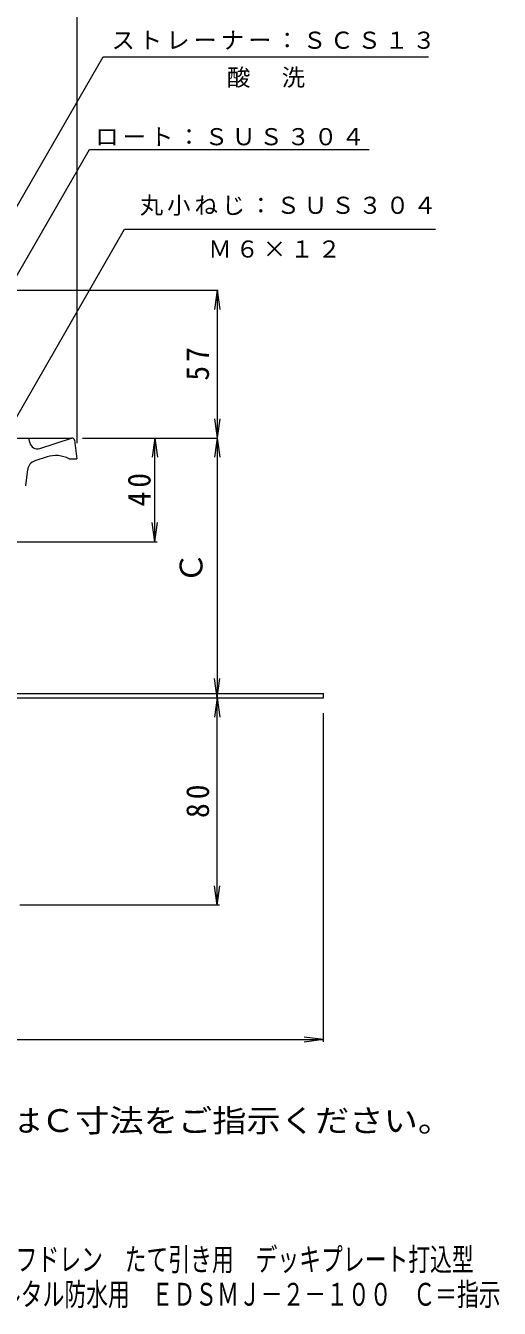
# Model space of a CAD drawing. Units: millimetres, scale not verified. Extents: x -276 to 233, y -346 to 397.
# Drawn here: x 50.6 to 233, y -346 to 148.4 of the extents above; entities that cross this region are included whole.
import ezdxf
from ezdxf.enums import TextEntityAlignment as Align

# ---------------------------------------------------------------- set-up
doc = ezdxf.new("R2010")
doc.units = ezdxf.units.MM
doc.header["$LTSCALE"] = 3
for name, color, linetype, lineweight in [('0-0_通り芯', 3, 'Continuous', 9), ('0-4_その他', 7, 'Continuous', 9), ('0-5_寸法', 7, 'Continuous', 9), ('0-A', 2, 'Continuous', 9)]:
    doc.layers.add(name, color=color, linetype=linetype, lineweight=lineweight)
doc.layers.add('F-4_F-4ﾚｲﾔ', color=6, linetype='Continuous')
doc.layers.add('F-5_F-5ﾚｲﾔ', color=2, linetype='Continuous')
doc.styles.add('ＭＳ ゴシック', font='')
doc.styles.get('ＭＳ ゴシック').set_extended_font_data('MS Gothic')

msp = doc.modelspace()

# ---------------------------------------------------------------- linework, layer by layer
at = {"layer": '0-0_通り芯'}
for p, q in [((34.609, -10.534), (68.327, -10.534)), ((52.17, -12.258), (51.827, -10.534)), ((56.039, -14.527), (68.291, -10.546)), ((69.437, -11.41), (70.327, -18.534)), ((58.837, -17.824), (54.1, -19.363)), ((67.327, -18.534), (70.327, -18.534)), ((50.589, -29.013), (51.366, -22.68))]:
    msp.add_line(p, q, dxfattribs=at)
for centre, radius, start, end in [((55.112, -11.674), 3, 191.23079, 288.00014), ((68.445, -11.534), 1, 7.12537, 98.84326), ((55.336, -23.167), 4, 107.99991, 173.00011), ((62.236, -28.285), 11, 62.43141, 107.99995)]:
    msp.add_arc(centre, radius, start, end, dxfattribs=at)
at = {"layer": '0-4_その他'}
for p, q in [((70.327, 172.366), (70.327, -12.534)), ((34.034, 46.466), (124.669, 46.466)), ((124.327, 46.466), (123.348, 39.03)), ((124.327, 46.466), (124.327, -110.634)), ((124.327, 46.466), (125.306, 39.03)), ((123.348, -3.098), (125.306, -17.97)), ((125.306, -3.098), (123.348, -17.97)), ((72.417, -10.534), (124.627, -10.534)), ((100.327, -10.534), (99.348, -17.97)), ((100.327, -50.534), (100.327, -10.534)), ((100.327, -10.534), (101.306, -17.97)), ((100.327, -50.534), (99.348, -43.099)), ((100.327, -50.534), (101.306, -43.099)), ((42.827, -50.534), (101.227, -50.534)), ((124.327, -110.634), (123.348, -103.199)), ((124.327, -110.634), (125.306, -103.199)), ((38.136, -110.634), (124.627, -110.634)), ((124.327, -110.634), (123.348, -118.07)), ((124.327, -190.634), (124.327, -110.634)), ((124.327, -110.634), (125.306, -118.07)), ((165.327, -243.307), (165.327, -116.634)), ((124.327, -190.634), (123.348, -183.198)), ((124.327, -190.634), (125.306, -183.198)), ((125.227, -190.634), (48.327, -190.634)), ((165.327, -242.407), (157.891, -241.428)), ((-234.673, -242.407), (165.327, -242.407)), ((165.327, -242.407), (157.891, -243.386))]:
    msp.add_line(p, q, dxfattribs=at)
at = {"layer": '0-5_寸法'}
for p, q in [((28.4, 46.264), (80.478, 136.466)), ((80.478, 136.466), (205.785, 136.466))]:
    msp.add_line(p, q, dxfattribs=at)
for points in [[(26.378, 16.173), (75.151, 100.65), (182.924, 100.65)], [(41.316, -12.634), (88.678, 69.942), (208.373, 69.942)]]:
    msp.add_lwpolyline(points, dxfattribs=at)
at = {"layer": '0-A'}
for p, q in [((36.327, -109.034), (165.327, -109.034)), ((37.927, -110.634), (165.327, -110.634)), ((165.327, -110.634), (165.327, -109.034))]:
    msp.add_line(p, q, dxfattribs=at)

# ---------------------------------------------------------------- texts
at = {"layer": '0-4_その他', "color": 2, "style": 'ＭＳ ゴシック'}
msp.add_text('Ｃ', height=8.798, rotation=90, dxfattribs=at).set_placement((121.327, -66.561), align=Align.BOTTOM_LEFT)
at = {"layer": '0-4_その他', "color": 2, "char_height": 8.798, "attachment_point": 7, "rotation": 90, "style": 'ＭＳ ゴシック'}
for s, insert in [('\\T1.27;\\W0.95;57', (121.327, 11.591)), ('\\T1.27;\\W0.95;40', (98.827, -36.909)), ('\\T1.27;\\W0.95;80', (121.327, -157.009))]:
    msp.add_mtext(s, dxfattribs=dict(at, insert=insert))
at = {"layer": '0-5_寸法', "char_height": 6.598, "attachment_point": 7, "style": 'ＭＳ ゴシック'}
for s, insert in [('\\T1.17;ストレーナー：ＳＣＳ１３', (83.634, 139.175)), ('\\T1.17;酸\u3000洗', (128.131, 124.465)), ('\\T1.17;ロート：ＳＵＳ３０４', (77.412, 102.052)), ('\\T1.17;丸小ねじ：ＳＵＳ３０４', (94.538, 75.148)), ('\\T1.17;Ｍ６×１２', (120.91, 58.919))]:
    msp.add_mtext(s, dxfattribs=dict(at, insert=insert))
at = {"layer": 'F-4_F-4ﾚｲﾔ', "style": 'ＭＳ ゴシック', "width": 0.7}
for s, p in [('ステンレス鋳鋼製ルーフドレン\u3000たて引き用\u3000デッキプレート打込型', (-37.277, -334.189)), ('ねじ込み式\u3000塗膜・モルタル防水用\u3000ＥＤＳＭＪ－２－１００\u3000Ｃ＝指示', (-43.709, -347.636))]:
    msp.add_text(s, height=8.798, dxfattribs=at).set_placement(p, align=Align.BOTTOM_LEFT)
at = {"layer": 'F-5_F-5ﾚｲﾔ', "style": 'ＭＳ ゴシック', "width": 1.1}
msp.add_text('※ご注文の際はＣ寸法をご指示ください。', height=8.798, dxfattribs=at).set_placement((-35.982, -280.677), align=Align.BOTTOM_LEFT)

doc.saveas('drawing.dxf')
